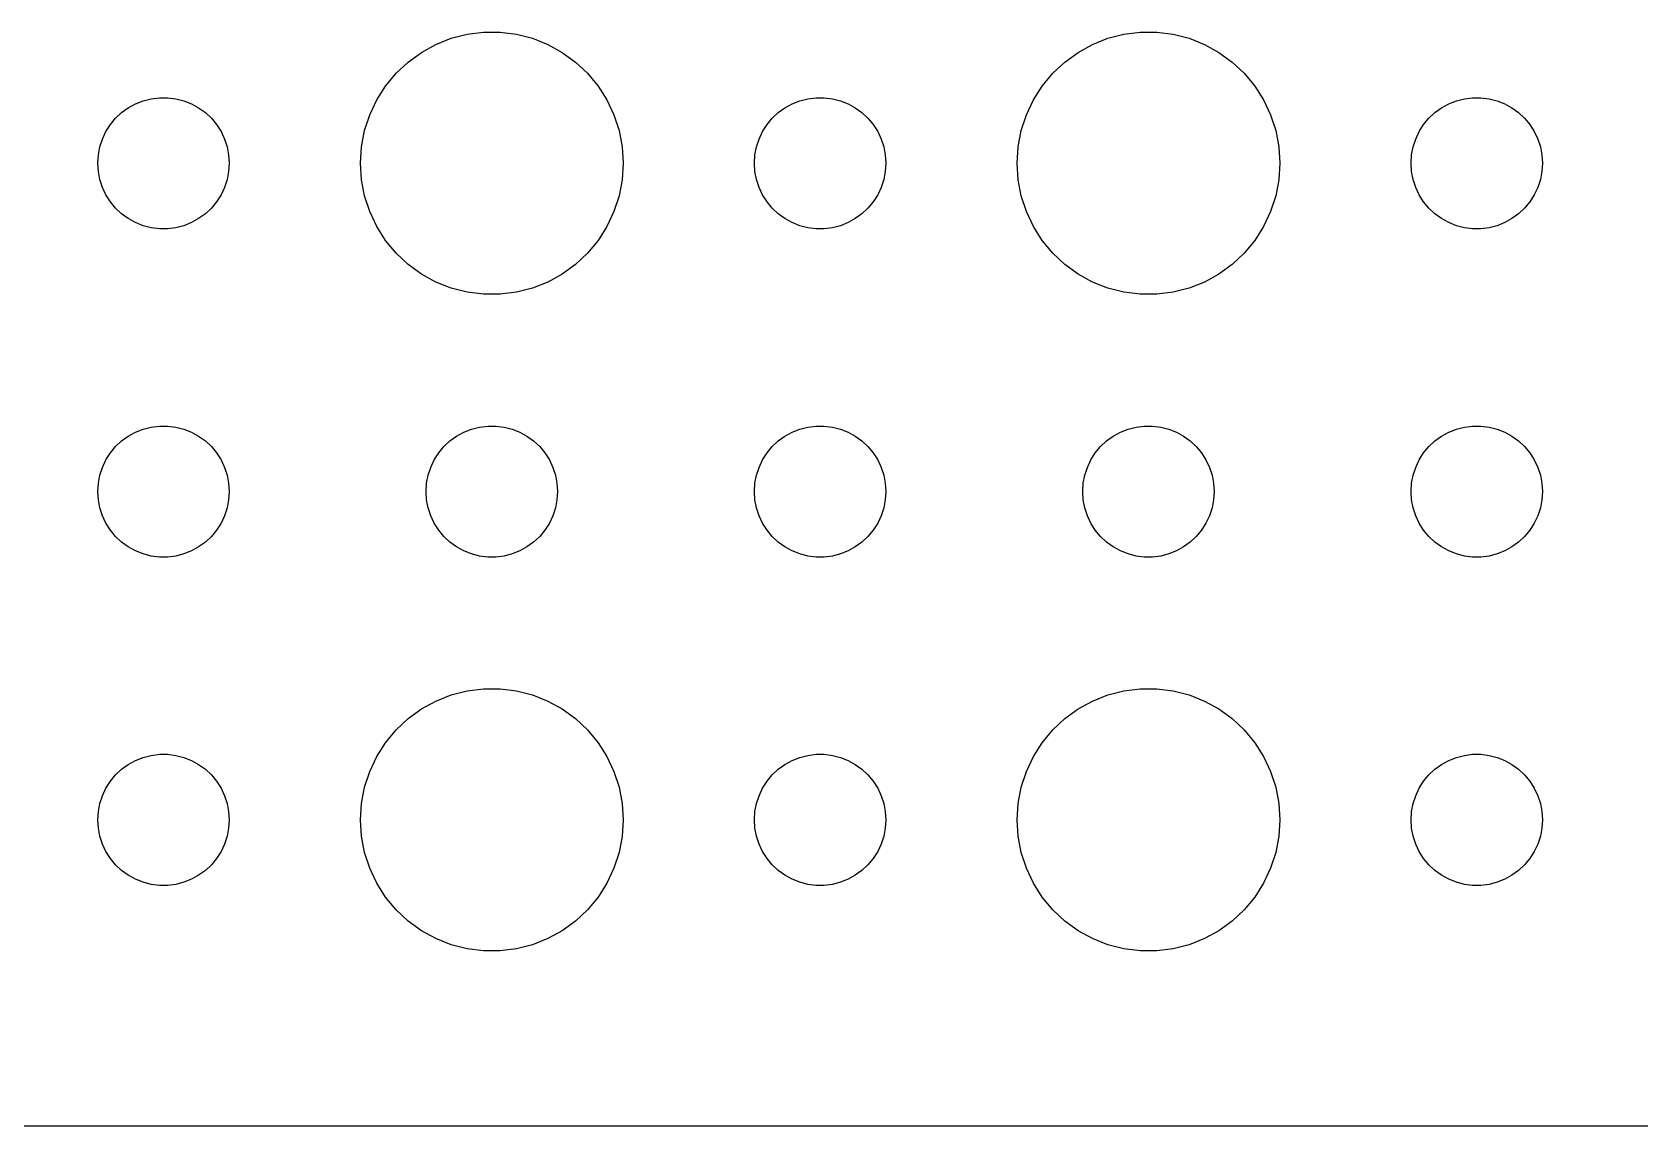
# Model space of a CAD drawing. Header units: metres. Extents: x -150 to 150, y -112 to 112.
# Drawn here: x 72 to 108.72, y -111.99 to -87.01 of the extents above; entities that cross this region are included whole.
import ezdxf

# ---------------------------------------------------------------- set-up
doc = ezdxf.new("R2010")
doc.units = ezdxf.units.M

msp = doc.modelspace()

# ---------------------------------------------------------------- linework, layer by layer
for p, q in [((81.9379, -87.0531), (82.3116, -87.0059)), ((82.3116, -87.0059), (82.6884, -87.0059)), ((82.6884, -87.0059), (83.0621, -87.0531)), ((96.9379, -87.0531), (97.3116, -87.0059)), ((97.3116, -87.0059), (97.6884, -87.0059)), ((97.6884, -87.0059), (98.0621, -87.0531)), ((80.8925, -87.467), (81.2227, -87.2855)), ((81.2227, -87.2855), (81.573, -87.1468)), ((81.573, -87.1468), (81.9379, -87.0531)), ((83.0621, -87.0531), (83.427, -87.1468)), ((83.427, -87.1468), (83.7773, -87.2855)), ((83.7773, -87.2855), (84.1075, -87.467)), ((95.8925, -87.467), (96.2227, -87.2855)), ((96.2227, -87.2855), (96.573, -87.1468)), ((96.573, -87.1468), (96.9379, -87.0531)), ((98.0621, -87.0531), (98.427, -87.1468)), ((98.427, -87.1468), (98.7773, -87.2855)), ((98.7773, -87.2855), (99.1075, -87.467)), ((80.3131, -87.9464), (80.5877, -87.6885)), ((80.5877, -87.6885), (80.8925, -87.467)), ((84.1075, -87.467), (84.4123, -87.6885)), ((84.4123, -87.6885), (84.6869, -87.9464)), ((95.3131, -87.9464), (95.5877, -87.6885)), ((95.5877, -87.6885), (95.8925, -87.467)), ((99.1075, -87.467), (99.4123, -87.6885)), ((99.4123, -87.6885), (99.6869, -87.9464)), ((80.073, -88.2366), (80.3131, -87.9464)), ((84.6869, -87.9464), (84.927, -88.2366)), ((95.073, -88.2366), (95.3131, -87.9464)), ((99.6869, -87.9464), (99.927, -88.2366)), ((74.7189, -88.5266), (74.9058, -88.503)), ((74.9058, -88.503), (75.0942, -88.503)), ((75.0942, -88.503), (75.2811, -88.5266)), ((79.8711, -88.5547), (80.073, -88.2366)), ((84.927, -88.2366), (85.1289, -88.5547)), ((89.7189, -88.5266), (89.9058, -88.503)), ((89.9058, -88.503), (90.0942, -88.503)), ((90.0942, -88.503), (90.2811, -88.5266)), ((94.8711, -88.5547), (95.073, -88.2366)), ((99.927, -88.2366), (100.129, -88.5547)), ((104.719, -88.5266), (104.906, -88.503)), ((104.906, -88.503), (105.094, -88.503)), ((105.094, -88.503), (105.281, -88.5266)), ((73.9065, -88.9732), (74.0439, -88.8442)), ((74.0439, -88.8442), (74.1963, -88.7335)), ((74.1963, -88.7335), (74.3613, -88.6428)), ((74.3613, -88.6428), (74.5365, -88.5734)), ((74.5365, -88.5734), (74.7189, -88.5266)), ((75.2811, -88.5266), (75.4635, -88.5734)), ((75.4635, -88.5734), (75.6387, -88.6428)), ((75.6387, -88.6428), (75.8037, -88.7335)), ((75.8037, -88.7335), (75.9561, -88.8442)), ((75.9561, -88.8442), (76.0934, -88.9732)), ((79.7107, -88.8956), (79.8711, -88.5547)), ((85.1289, -88.5547), (85.2893, -88.8956)), ((88.9065, -88.9732), (89.0439, -88.8442)), ((89.0439, -88.8442), (89.1963, -88.7335)), ((89.1963, -88.7335), (89.3613, -88.6428)), ((89.3613, -88.6428), (89.5365, -88.5734)), ((89.5365, -88.5734), (89.7189, -88.5266)), ((90.2811, -88.5266), (90.4635, -88.5734)), ((90.4635, -88.5734), (90.6387, -88.6428)), ((90.6387, -88.6428), (90.8037, -88.7335)), ((90.8037, -88.7335), (90.9561, -88.8442)), ((90.9561, -88.8442), (91.0934, -88.9732)), ((94.7107, -88.8956), (94.8711, -88.5547)), ((100.129, -88.5547), (100.289, -88.8956)), ((103.907, -88.9732), (104.044, -88.8442)), ((104.044, -88.8442), (104.196, -88.7335)), ((104.196, -88.7335), (104.361, -88.6428)), ((104.361, -88.6428), (104.536, -88.5734)), ((104.536, -88.5734), (104.719, -88.5266)), ((105.281, -88.5266), (105.464, -88.5734)), ((105.464, -88.5734), (105.639, -88.6428)), ((105.639, -88.6428), (105.804, -88.7335)), ((105.804, -88.7335), (105.956, -88.8442)), ((105.956, -88.8442), (106.093, -88.9732)), ((73.6855, -89.2774), (73.7865, -89.1183)), ((73.7865, -89.1183), (73.9065, -88.9732)), ((76.0934, -88.9732), (76.2135, -89.1183)), ((76.2135, -89.1183), (76.3145, -89.2774)), ((79.5943, -89.2539), (79.7107, -88.8956)), ((85.2893, -88.8956), (85.4057, -89.2539)), ((88.6855, -89.2774), (88.7865, -89.1183)), ((88.7865, -89.1183), (88.9065, -88.9732)), ((91.0934, -88.9732), (91.2135, -89.1183)), ((91.2135, -89.1183), (91.3145, -89.2774)), ((94.5943, -89.2539), (94.7107, -88.8956)), ((100.289, -88.8956), (100.406, -89.2539)), ((103.686, -89.2774), (103.786, -89.1183)), ((103.786, -89.1183), (103.907, -88.9732)), ((106.093, -88.9732), (106.214, -89.1183)), ((106.214, -89.1183), (106.314, -89.2774)), ((73.5471, -89.627), (73.6053, -89.4478)), ((73.6053, -89.4478), (73.6855, -89.2774)), ((76.3145, -89.2774), (76.3947, -89.4478)), ((76.3947, -89.4478), (76.4529, -89.627)), ((79.5237, -89.624), (79.5943, -89.2539)), ((85.4057, -89.2539), (85.4763, -89.624)), ((88.5471, -89.627), (88.6053, -89.4478)), ((88.6053, -89.4478), (88.6855, -89.2774)), ((91.3145, -89.2774), (91.3947, -89.4478)), ((91.3947, -89.4478), (91.4529, -89.627)), ((94.5237, -89.624), (94.5943, -89.2539)), ((100.406, -89.2539), (100.476, -89.624)), ((103.547, -89.627), (103.605, -89.4478)), ((103.605, -89.4478), (103.686, -89.2774)), ((106.314, -89.2774), (106.395, -89.4478)), ((106.395, -89.4478), (106.453, -89.627)), ((73.5, -90), (73.5118, -89.812)), ((73.5118, -89.812), (73.5471, -89.627)), ((76.4529, -89.627), (76.4882, -89.812)), ((76.4882, -89.812), (76.5, -90)), ((79.5, -90), (79.5237, -89.624)), ((85.4763, -89.624), (85.5, -90)), ((88.5, -90), (88.5118, -89.812)), ((88.5118, -89.812), (88.5471, -89.627)), ((91.4529, -89.627), (91.4882, -89.812)), ((91.4882, -89.812), (91.5, -90)), ((94.5, -90), (94.5237, -89.624)), ((100.476, -89.624), (100.5, -90)), ((103.5, -90), (103.512, -89.812)), ((103.512, -89.812), (103.547, -89.627)), ((106.453, -89.627), (106.488, -89.812)), ((106.488, -89.812), (106.5, -90)), ((73.5118, -90.188), (73.5, -90)), ((73.5471, -90.373), (73.5118, -90.188)), ((76.4882, -90.188), (76.4529, -90.373)), ((76.5, -90), (76.4882, -90.188)), ((79.5237, -90.376), (79.5, -90)), ((85.5, -90), (85.4763, -90.376)), ((88.5118, -90.188), (88.5, -90)), ((88.5471, -90.373), (88.5118, -90.188)), ((91.4882, -90.188), (91.4529, -90.373)), ((91.5, -90), (91.4882, -90.188)), ((94.5237, -90.376), (94.5, -90)), ((100.5, -90), (100.476, -90.376)), ((103.512, -90.188), (103.5, -90)), ((103.547, -90.373), (103.512, -90.188)), ((106.488, -90.188), (106.453, -90.373)), ((106.5, -90), (106.488, -90.188)), ((73.6053, -90.5522), (73.5471, -90.373)), ((73.6855, -90.7226), (73.6053, -90.5522)), ((76.3947, -90.5522), (76.3145, -90.7226)), ((76.4529, -90.373), (76.3947, -90.5522)), ((79.5943, -90.7461), (79.5237, -90.376)), ((85.4763, -90.376), (85.4057, -90.7461)), ((88.6053, -90.5522), (88.5471, -90.373)), ((88.6855, -90.7226), (88.6053, -90.5522)), ((91.3947, -90.5522), (91.3145, -90.7226)), ((91.4529, -90.373), (91.3947, -90.5522)), ((94.5943, -90.7461), (94.5237, -90.376)), ((100.476, -90.376), (100.406, -90.7461)), ((103.605, -90.5522), (103.547, -90.373)), ((103.686, -90.7226), (103.605, -90.5522)), ((106.395, -90.5522), (106.314, -90.7226)), ((106.453, -90.373), (106.395, -90.5522)), ((73.7865, -90.8817), (73.6855, -90.7226)), ((73.9065, -91.0268), (73.7865, -90.8817)), ((74.0439, -91.1558), (73.9065, -91.0268)), ((76.0934, -91.0268), (75.9561, -91.1558)), ((76.2135, -90.8817), (76.0934, -91.0268)), ((76.3145, -90.7226), (76.2135, -90.8817)), ((79.7107, -91.1044), (79.5943, -90.7461)), ((85.4057, -90.7461), (85.2893, -91.1044)), ((88.7865, -90.8817), (88.6855, -90.7226)), ((88.9065, -91.0268), (88.7865, -90.8817)), ((89.0439, -91.1558), (88.9065, -91.0268)), ((91.0934, -91.0268), (90.9561, -91.1558)), ((91.2135, -90.8817), (91.0934, -91.0268)), ((91.3145, -90.7226), (91.2135, -90.8817)), ((94.7107, -91.1044), (94.5943, -90.7461)), ((100.406, -90.7461), (100.289, -91.1044)), ((103.786, -90.8817), (103.686, -90.7226)), ((103.907, -91.0268), (103.786, -90.8817)), ((104.044, -91.1558), (103.907, -91.0268)), ((106.093, -91.0268), (105.956, -91.1558)), ((106.214, -90.8817), (106.093, -91.0268)), ((106.314, -90.7226), (106.214, -90.8817)), ((74.1963, -91.2665), (74.0439, -91.1558)), ((74.3613, -91.3572), (74.1963, -91.2665)), ((74.5365, -91.4266), (74.3613, -91.3572)), ((74.7189, -91.4734), (74.5365, -91.4266)), ((75.4635, -91.4266), (75.2811, -91.4734)), ((75.6387, -91.3572), (75.4635, -91.4266)), ((75.8037, -91.2665), (75.6387, -91.3572)), ((75.9561, -91.1558), (75.8037, -91.2665)), ((79.8711, -91.4453), (79.7107, -91.1044)), ((85.2893, -91.1044), (85.1289, -91.4453)), ((89.1963, -91.2665), (89.0439, -91.1558)), ((89.3613, -91.3572), (89.1963, -91.2665)), ((89.5365, -91.4266), (89.3613, -91.3572)), ((89.7189, -91.4734), (89.5365, -91.4266)), ((90.4635, -91.4266), (90.2811, -91.4734)), ((90.6387, -91.3572), (90.4635, -91.4266)), ((90.8037, -91.2665), (90.6387, -91.3572)), ((90.9561, -91.1558), (90.8037, -91.2665)), ((94.8711, -91.4453), (94.7107, -91.1044)), ((100.289, -91.1044), (100.129, -91.4453)), ((104.196, -91.2665), (104.044, -91.1558)), ((104.361, -91.3572), (104.196, -91.2665)), ((104.536, -91.4266), (104.361, -91.3572)), ((104.719, -91.4734), (104.536, -91.4266)), ((105.464, -91.4266), (105.281, -91.4734)), ((105.639, -91.3572), (105.464, -91.4266)), ((105.804, -91.2665), (105.639, -91.3572)), ((105.956, -91.1558), (105.804, -91.2665)), ((74.9058, -91.497), (74.7189, -91.4734)), ((75.0942, -91.497), (74.9058, -91.497)), ((75.2811, -91.4734), (75.0942, -91.497)), ((80.073, -91.7634), (79.8711, -91.4453)), ((80.3131, -92.0536), (80.073, -91.7634)), ((84.927, -91.7634), (84.6869, -92.0536)), ((85.1289, -91.4453), (84.927, -91.7634)), ((89.9058, -91.497), (89.7189, -91.4734)), ((90.0942, -91.497), (89.9058, -91.497)), ((90.2811, -91.4734), (90.0942, -91.497)), ((95.073, -91.7634), (94.8711, -91.4453)), ((95.3131, -92.0536), (95.073, -91.7634)), ((99.927, -91.7634), (99.6869, -92.0536)), ((100.129, -91.4453), (99.927, -91.7634)), ((104.906, -91.497), (104.719, -91.4734)), ((105.094, -91.497), (104.906, -91.497)), ((105.281, -91.4734), (105.094, -91.497)), ((80.5877, -92.3115), (80.3131, -92.0536)), ((84.6869, -92.0536), (84.4123, -92.3115)), ((95.5877, -92.3115), (95.3131, -92.0536)), ((99.6869, -92.0536), (99.4123, -92.3115)), ((80.8925, -92.533), (80.5877, -92.3115)), ((81.2227, -92.7145), (80.8925, -92.533)), ((84.1075, -92.533), (83.7773, -92.7145)), ((84.4123, -92.3115), (84.1075, -92.533)), ((95.8925, -92.533), (95.5877, -92.3115)), ((96.2227, -92.7145), (95.8925, -92.533)), ((99.1075, -92.533), (98.7773, -92.7145)), ((99.4123, -92.3115), (99.1075, -92.533)), ((81.573, -92.8532), (81.2227, -92.7145)), ((81.9379, -92.9469), (81.573, -92.8532)), ((83.427, -92.8532), (83.0621, -92.9469)), ((83.7773, -92.7145), (83.427, -92.8532)), ((96.573, -92.8532), (96.2227, -92.7145)), ((96.9379, -92.9469), (96.573, -92.8532)), ((98.427, -92.8532), (98.0621, -92.9469)), ((98.7773, -92.7145), (98.427, -92.8532)), ((82.3116, -92.9941), (81.9379, -92.9469)), ((82.6884, -92.9941), (82.3116, -92.9941)), ((83.0621, -92.9469), (82.6884, -92.9941)), ((97.3116, -92.9941), (96.9379, -92.9469)), ((97.6884, -92.9941), (97.3116, -92.9941)), ((98.0621, -92.9469), (97.6884, -92.9941)), ((74.1963, -96.2335), (74.3613, -96.1428)), ((74.3613, -96.1428), (74.5365, -96.0734)), ((74.5365, -96.0734), (74.7189, -96.0266)), ((74.7189, -96.0266), (74.9058, -96.003)), ((74.9058, -96.003), (75.0942, -96.003)), ((75.0942, -96.003), (75.2811, -96.0266)), ((75.2811, -96.0266), (75.4635, -96.0734)), ((75.4635, -96.0734), (75.6387, -96.1428)), ((75.6387, -96.1428), (75.8037, -96.2335)), ((81.6963, -96.2335), (81.8613, -96.1428)), ((81.8613, -96.1428), (82.0365, -96.0734)), ((82.0365, -96.0734), (82.2189, -96.0266)), ((82.2189, -96.0266), (82.4058, -96.003)), ((82.4058, -96.003), (82.5942, -96.003)), ((82.5942, -96.003), (82.7811, -96.0266)), ((82.7811, -96.0266), (82.9635, -96.0734)), ((82.9635, -96.0734), (83.1387, -96.1428)), ((83.1387, -96.1428), (83.3037, -96.2335)), ((89.1963, -96.2335), (89.3613, -96.1428)), ((89.3613, -96.1428), (89.5365, -96.0734)), ((89.5365, -96.0734), (89.7189, -96.0266)), ((89.7189, -96.0266), (89.9058, -96.003)), ((89.9058, -96.003), (90.0942, -96.003)), ((90.0942, -96.003), (90.2811, -96.0266)), ((90.2811, -96.0266), (90.4635, -96.0734)), ((90.4635, -96.0734), (90.6387, -96.1428)), ((90.6387, -96.1428), (90.8037, -96.2335)), ((96.6963, -96.2335), (96.8613, -96.1428)), ((96.8613, -96.1428), (97.0365, -96.0734)), ((97.0365, -96.0734), (97.2189, -96.0266)), ((97.2189, -96.0266), (97.4058, -96.003)), ((97.4058, -96.003), (97.5942, -96.003)), ((97.5942, -96.003), (97.7811, -96.0266)), ((97.7811, -96.0266), (97.9635, -96.0734)), ((97.9635, -96.0734), (98.1387, -96.1428)), ((98.1387, -96.1428), (98.3037, -96.2335)), ((104.196, -96.2335), (104.361, -96.1428)), ((104.361, -96.1428), (104.536, -96.0734)), ((104.536, -96.0734), (104.719, -96.0266)), ((104.719, -96.0266), (104.906, -96.003)), ((104.906, -96.003), (105.094, -96.003)), ((105.094, -96.003), (105.281, -96.0266)), ((105.281, -96.0266), (105.464, -96.0734)), ((105.464, -96.0734), (105.639, -96.1428)), ((105.639, -96.1428), (105.804, -96.2335)), ((73.7865, -96.6183), (73.9065, -96.4732)), ((73.9065, -96.4732), (74.0439, -96.3442)), ((74.0439, -96.3442), (74.1963, -96.2335)), ((75.8037, -96.2335), (75.9561, -96.3442)), ((75.9561, -96.3442), (76.0934, -96.4732)), ((76.0934, -96.4732), (76.2135, -96.6183)), ((81.2865, -96.6183), (81.4065, -96.4732)), ((81.4065, -96.4732), (81.5439, -96.3442)), ((81.5439, -96.3442), (81.6963, -96.2335)), ((83.3037, -96.2335), (83.4561, -96.3442)), ((83.4561, -96.3442), (83.5934, -96.4732)), ((83.5934, -96.4732), (83.7135, -96.6183)), ((88.7865, -96.6183), (88.9065, -96.4732)), ((88.9065, -96.4732), (89.0439, -96.3442)), ((89.0439, -96.3442), (89.1963, -96.2335)), ((90.8037, -96.2335), (90.9561, -96.3442)), ((90.9561, -96.3442), (91.0934, -96.4732)), ((91.0934, -96.4732), (91.2135, -96.6183)), ((96.2865, -96.6183), (96.4065, -96.4732)), ((96.4065, -96.4732), (96.5439, -96.3442)), ((96.5439, -96.3442), (96.6963, -96.2335)), ((98.3037, -96.2335), (98.4561, -96.3442)), ((98.4561, -96.3442), (98.5934, -96.4732)), ((98.5934, -96.4732), (98.7135, -96.6183)), ((103.786, -96.6183), (103.907, -96.4732)), ((103.907, -96.4732), (104.044, -96.3442)), ((104.044, -96.3442), (104.196, -96.2335)), ((105.804, -96.2335), (105.956, -96.3442)), ((105.956, -96.3442), (106.093, -96.4732)), ((106.093, -96.4732), (106.214, -96.6183)), ((73.5471, -97.127), (73.6053, -96.9478)), ((73.6053, -96.9478), (73.6855, -96.7774)), ((73.6855, -96.7774), (73.7865, -96.6183)), ((76.2135, -96.6183), (76.3145, -96.7774)), ((76.3145, -96.7774), (76.3947, -96.9478)), ((76.3947, -96.9478), (76.4529, -97.127)), ((81.0471, -97.127), (81.1053, -96.9478)), ((81.1053, -96.9478), (81.1855, -96.7774)), ((81.1855, -96.7774), (81.2865, -96.6183)), ((83.7135, -96.6183), (83.8145, -96.7774)), ((83.8145, -96.7774), (83.8947, -96.9478)), ((83.8947, -96.9478), (83.9529, -97.127)), ((88.5471, -97.127), (88.6053, -96.9478)), ((88.6053, -96.9478), (88.6855, -96.7774)), ((88.6855, -96.7774), (88.7865, -96.6183)), ((91.2135, -96.6183), (91.3145, -96.7774)), ((91.3145, -96.7774), (91.3947, -96.9478)), ((91.3947, -96.9478), (91.4529, -97.127)), ((96.0471, -97.127), (96.1053, -96.9478)), ((96.1053, -96.9478), (96.1855, -96.7774)), ((96.1855, -96.7774), (96.2865, -96.6183)), ((98.7135, -96.6183), (98.8145, -96.7774)), ((98.8145, -96.7774), (98.8947, -96.9478)), ((98.8947, -96.9478), (98.9529, -97.127)), ((103.547, -97.127), (103.605, -96.9478)), ((103.605, -96.9478), (103.686, -96.7774)), ((103.686, -96.7774), (103.786, -96.6183)), ((106.214, -96.6183), (106.314, -96.7774)), ((106.314, -96.7774), (106.395, -96.9478)), ((106.395, -96.9478), (106.453, -97.127)), ((73.5, -97.5), (73.5118, -97.312)), ((73.5118, -97.312), (73.5471, -97.127)), ((76.4529, -97.127), (76.4882, -97.312)), ((76.4882, -97.312), (76.5, -97.5)), ((81, -97.5), (81.0118, -97.312)), ((81.0118, -97.312), (81.0471, -97.127)), ((83.9529, -97.127), (83.9882, -97.312)), ((83.9882, -97.312), (84, -97.5)), ((88.5, -97.5), (88.5118, -97.312)), ((88.5118, -97.312), (88.5471, -97.127)), ((91.4529, -97.127), (91.4882, -97.312)), ((91.4882, -97.312), (91.5, -97.5)), ((96, -97.5), (96.0118, -97.312)), ((96.0118, -97.312), (96.0471, -97.127)), ((98.9529, -97.127), (98.9882, -97.312)), ((98.9882, -97.312), (99, -97.5)), ((103.5, -97.5), (103.512, -97.312)), ((103.512, -97.312), (103.547, -97.127)), ((106.453, -97.127), (106.488, -97.312)), ((106.488, -97.312), (106.5, -97.5)), ((73.5118, -97.688), (73.5, -97.5)), ((73.5471, -97.873), (73.5118, -97.688)), ((76.4882, -97.688), (76.4529, -97.873)), ((76.5, -97.5), (76.4882, -97.688)), ((81.0118, -97.688), (81, -97.5)), ((81.0471, -97.873), (81.0118, -97.688)), ((83.9882, -97.688), (83.9529, -97.873)), ((84, -97.5), (83.9882, -97.688)), ((88.5118, -97.688), (88.5, -97.5)), ((88.5471, -97.873), (88.5118, -97.688)), ((91.4882, -97.688), (91.4529, -97.873)), ((91.5, -97.5), (91.4882, -97.688)), ((96.0118, -97.688), (96, -97.5)), ((96.0471, -97.873), (96.0118, -97.688)), ((98.9882, -97.688), (98.9529, -97.873)), ((99, -97.5), (98.9882, -97.688)), ((103.512, -97.688), (103.5, -97.5)), ((103.547, -97.873), (103.512, -97.688)), ((106.488, -97.688), (106.453, -97.873)), ((106.5, -97.5), (106.488, -97.688)), ((73.6053, -98.0522), (73.5471, -97.873)), ((73.6855, -98.2226), (73.6053, -98.0522)), ((76.3947, -98.0522), (76.3145, -98.2226)), ((76.4529, -97.873), (76.3947, -98.0522)), ((81.1053, -98.0522), (81.0471, -97.873)), ((81.1855, -98.2226), (81.1053, -98.0522)), ((83.8947, -98.0522), (83.8145, -98.2226)), ((83.9529, -97.873), (83.8947, -98.0522)), ((88.6053, -98.0522), (88.5471, -97.873)), ((88.6855, -98.2226), (88.6053, -98.0522)), ((91.3947, -98.0522), (91.3145, -98.2226)), ((91.4529, -97.873), (91.3947, -98.0522)), ((96.1053, -98.0522), (96.0471, -97.873)), ((96.1855, -98.2226), (96.1053, -98.0522)), ((98.8947, -98.0522), (98.8145, -98.2226)), ((98.9529, -97.873), (98.8947, -98.0522)), ((103.605, -98.0522), (103.547, -97.873)), ((103.686, -98.2226), (103.605, -98.0522)), ((106.395, -98.0522), (106.314, -98.2226)), ((106.453, -97.873), (106.395, -98.0522)), ((73.7865, -98.3817), (73.6855, -98.2226)), ((73.9065, -98.5268), (73.7865, -98.3817)), ((76.2135, -98.3817), (76.0934, -98.5268)), ((76.3145, -98.2226), (76.2135, -98.3817)), ((81.2865, -98.3817), (81.1855, -98.2226)), ((81.4065, -98.5268), (81.2865, -98.3817)), ((83.7135, -98.3817), (83.5934, -98.5268)), ((83.8145, -98.2226), (83.7135, -98.3817)), ((88.7865, -98.3817), (88.6855, -98.2226)), ((88.9065, -98.5268), (88.7865, -98.3817)), ((91.2135, -98.3817), (91.0934, -98.5268)), ((91.3145, -98.2226), (91.2135, -98.3817)), ((96.2865, -98.3817), (96.1855, -98.2226)), ((96.4065, -98.5268), (96.2865, -98.3817)), ((98.7135, -98.3817), (98.5934, -98.5268)), ((98.8145, -98.2226), (98.7135, -98.3817)), ((103.786, -98.3817), (103.686, -98.2226)), ((103.907, -98.5268), (103.786, -98.3817)), ((106.214, -98.3817), (106.093, -98.5268)), ((106.314, -98.2226), (106.214, -98.3817)), ((74.0439, -98.6558), (73.9065, -98.5268)), ((74.1963, -98.7665), (74.0439, -98.6558)), ((74.3613, -98.8572), (74.1963, -98.7665)), ((75.8037, -98.7665), (75.6387, -98.8572)), ((75.9561, -98.6558), (75.8037, -98.7665)), ((76.0934, -98.5268), (75.9561, -98.6558)), ((81.5439, -98.6558), (81.4065, -98.5268)), ((81.6963, -98.7665), (81.5439, -98.6558)), ((81.8613, -98.8572), (81.6963, -98.7665)), ((83.3037, -98.7665), (83.1387, -98.8572)), ((83.4561, -98.6558), (83.3037, -98.7665)), ((83.5934, -98.5268), (83.4561, -98.6558)), ((89.0439, -98.6558), (88.9065, -98.5268)), ((89.1963, -98.7665), (89.0439, -98.6558)), ((89.3613, -98.8572), (89.1963, -98.7665)), ((90.8037, -98.7665), (90.6387, -98.8572)), ((90.9561, -98.6558), (90.8037, -98.7665)), ((91.0934, -98.5268), (90.9561, -98.6558)), ((96.5439, -98.6558), (96.4065, -98.5268)), ((96.6963, -98.7665), (96.5439, -98.6558)), ((96.8613, -98.8572), (96.6963, -98.7665)), ((98.3037, -98.7665), (98.1387, -98.8572)), ((98.4561, -98.6558), (98.3037, -98.7665)), ((98.5934, -98.5268), (98.4561, -98.6558)), ((104.044, -98.6558), (103.907, -98.5268)), ((104.196, -98.7665), (104.044, -98.6558)), ((104.361, -98.8572), (104.196, -98.7665)), ((105.804, -98.7665), (105.639, -98.8572)), ((105.956, -98.6558), (105.804, -98.7665)), ((106.093, -98.5268), (105.956, -98.6558)), ((74.5365, -98.9266), (74.3613, -98.8572)), ((74.7189, -98.9734), (74.5365, -98.9266)), ((74.9058, -98.997), (74.7189, -98.9734)), ((75.0942, -98.997), (74.9058, -98.997)), ((75.2811, -98.9734), (75.0942, -98.997)), ((75.4635, -98.9266), (75.2811, -98.9734)), ((75.6387, -98.8572), (75.4635, -98.9266)), ((82.0365, -98.9266), (81.8613, -98.8572)), ((82.2189, -98.9734), (82.0365, -98.9266)), ((82.4058, -98.997), (82.2189, -98.9734)), ((82.5942, -98.997), (82.4058, -98.997)), ((82.7811, -98.9734), (82.5942, -98.997)), ((82.9635, -98.9266), (82.7811, -98.9734)), ((83.1387, -98.8572), (82.9635, -98.9266)), ((89.5365, -98.9266), (89.3613, -98.8572)), ((89.7189, -98.9734), (89.5365, -98.9266)), ((89.9058, -98.997), (89.7189, -98.9734)), ((90.0942, -98.997), (89.9058, -98.997)), ((90.2811, -98.9734), (90.0942, -98.997)), ((90.4635, -98.9266), (90.2811, -98.9734)), ((90.6387, -98.8572), (90.4635, -98.9266)), ((97.0365, -98.9266), (96.8613, -98.8572)), ((97.2189, -98.9734), (97.0365, -98.9266)), ((97.4058, -98.997), (97.2189, -98.9734)), ((97.5942, -98.997), (97.4058, -98.997)), ((97.7811, -98.9734), (97.5942, -98.997)), ((97.9635, -98.9266), (97.7811, -98.9734)), ((98.1387, -98.8572), (97.9635, -98.9266)), ((104.536, -98.9266), (104.361, -98.8572)), ((104.719, -98.9734), (104.536, -98.9266)), ((104.906, -98.997), (104.719, -98.9734)), ((105.094, -98.997), (104.906, -98.997)), ((105.281, -98.9734), (105.094, -98.997)), ((105.464, -98.9266), (105.281, -98.9734)), ((105.639, -98.8572), (105.464, -98.9266)), ((81.573, -102.147), (81.9379, -102.053)), ((81.9379, -102.053), (82.3116, -102.006)), ((82.3116, -102.006), (82.6884, -102.006)), ((82.6884, -102.006), (83.0621, -102.053)), ((83.0621, -102.053), (83.427, -102.147)), ((96.573, -102.147), (96.9379, -102.053)), ((96.9379, -102.053), (97.3116, -102.006)), ((97.3116, -102.006), (97.6884, -102.006)), ((97.6884, -102.006), (98.0621, -102.053)), ((98.0621, -102.053), (98.427, -102.147)), ((80.8925, -102.467), (81.2227, -102.286)), ((81.2227, -102.286), (81.573, -102.147)), ((83.427, -102.147), (83.7773, -102.286)), ((83.7773, -102.286), (84.1075, -102.467)), ((95.8925, -102.467), (96.2227, -102.286)), ((96.2227, -102.286), (96.573, -102.147)), ((98.427, -102.147), (98.7773, -102.286)), ((98.7773, -102.286), (99.1075, -102.467)), ((80.3131, -102.946), (80.5877, -102.688)), ((80.5877, -102.688), (80.8925, -102.467)), ((84.1075, -102.467), (84.4123, -102.688)), ((84.4123, -102.688), (84.6869, -102.946)), ((95.3131, -102.946), (95.5877, -102.688)), ((95.5877, -102.688), (95.8925, -102.467)), ((99.1075, -102.467), (99.4123, -102.688)), ((99.4123, -102.688), (99.6869, -102.946)), ((80.073, -103.237), (80.3131, -102.946)), ((84.6869, -102.946), (84.927, -103.237)), ((95.073, -103.237), (95.3131, -102.946)), ((99.6869, -102.946), (99.927, -103.237)), ((74.5365, -103.573), (74.7189, -103.527)), ((74.7189, -103.527), (74.9058, -103.503)), ((74.9058, -103.503), (75.0942, -103.503)), ((75.0942, -103.503), (75.2811, -103.527)), ((75.2811, -103.527), (75.4635, -103.573)), ((79.7107, -103.896), (79.8711, -103.555)), ((79.8711, -103.555), (80.073, -103.237)), ((84.927, -103.237), (85.1289, -103.555)), ((85.1289, -103.555), (85.2893, -103.896)), ((89.5365, -103.573), (89.7189, -103.527)), ((89.7189, -103.527), (89.9058, -103.503)), ((89.9058, -103.503), (90.0942, -103.503)), ((90.0942, -103.503), (90.2811, -103.527)), ((90.2811, -103.527), (90.4635, -103.573)), ((94.7107, -103.896), (94.8711, -103.555)), ((94.8711, -103.555), (95.073, -103.237)), ((99.927, -103.237), (100.129, -103.555)), ((100.129, -103.555), (100.289, -103.896)), ((104.536, -103.573), (104.719, -103.527)), ((104.719, -103.527), (104.906, -103.503)), ((104.906, -103.503), (105.094, -103.503)), ((105.094, -103.503), (105.281, -103.527)), ((105.281, -103.527), (105.464, -103.573)), ((73.9065, -103.973), (74.0439, -103.844)), ((74.0439, -103.844), (74.1963, -103.734)), ((74.1963, -103.734), (74.3613, -103.643)), ((74.3613, -103.643), (74.5365, -103.573)), ((75.4635, -103.573), (75.6387, -103.643)), ((75.6387, -103.643), (75.8037, -103.734)), ((75.8037, -103.734), (75.9561, -103.844)), ((75.9561, -103.844), (76.0934, -103.973)), ((79.5943, -104.254), (79.7107, -103.896)), ((85.2893, -103.896), (85.4057, -104.254)), ((88.9065, -103.973), (89.0439, -103.844)), ((89.0439, -103.844), (89.1963, -103.734)), ((89.1963, -103.734), (89.3613, -103.643)), ((89.3613, -103.643), (89.5365, -103.573)), ((90.4635, -103.573), (90.6387, -103.643)), ((90.6387, -103.643), (90.8037, -103.734)), ((90.8037, -103.734), (90.9561, -103.844)), ((90.9561, -103.844), (91.0934, -103.973)), ((94.5943, -104.254), (94.7107, -103.896)), ((100.289, -103.896), (100.406, -104.254)), ((103.907, -103.973), (104.044, -103.844)), ((104.044, -103.844), (104.196, -103.734)), ((104.196, -103.734), (104.361, -103.643)), ((104.361, -103.643), (104.536, -103.573)), ((105.464, -103.573), (105.639, -103.643)), ((105.639, -103.643), (105.804, -103.734)), ((105.804, -103.734), (105.956, -103.844)), ((105.956, -103.844), (106.093, -103.973)), ((73.6053, -104.448), (73.6855, -104.277)), ((73.6855, -104.277), (73.7865, -104.118)), ((73.7865, -104.118), (73.9065, -103.973)), ((76.0934, -103.973), (76.2135, -104.118)), ((76.2135, -104.118), (76.3145, -104.277)), ((76.3145, -104.277), (76.3947, -104.448)), ((79.5237, -104.624), (79.5943, -104.254)), ((85.4057, -104.254), (85.4763, -104.624)), ((88.6053, -104.448), (88.6855, -104.277)), ((88.6855, -104.277), (88.7865, -104.118)), ((88.7865, -104.118), (88.9065, -103.973)), ((91.0934, -103.973), (91.2135, -104.118)), ((91.2135, -104.118), (91.3145, -104.277)), ((91.3145, -104.277), (91.3947, -104.448)), ((94.5237, -104.624), (94.5943, -104.254)), ((100.406, -104.254), (100.476, -104.624)), ((103.605, -104.448), (103.686, -104.277)), ((103.686, -104.277), (103.786, -104.118)), ((103.786, -104.118), (103.907, -103.973)), ((106.093, -103.973), (106.214, -104.118)), ((106.214, -104.118), (106.314, -104.277)), ((106.314, -104.277), (106.395, -104.448)), ((73.5118, -104.812), (73.5471, -104.627)), ((73.5471, -104.627), (73.6053, -104.448)), ((76.3947, -104.448), (76.4529, -104.627)), ((76.4529, -104.627), (76.4882, -104.812)), ((79.5, -105), (79.5237, -104.624)), ((85.4763, -104.624), (85.5, -105)), ((88.5118, -104.812), (88.5471, -104.627)), ((88.5471, -104.627), (88.6053, -104.448)), ((91.3947, -104.448), (91.4529, -104.627)), ((91.4529, -104.627), (91.4882, -104.812)), ((94.5, -105), (94.5237, -104.624)), ((100.476, -104.624), (100.5, -105)), ((103.512, -104.812), (103.547, -104.627)), ((103.547, -104.627), (103.605, -104.448)), ((106.395, -104.448), (106.453, -104.627)), ((106.453, -104.627), (106.488, -104.812)), ((73.5, -105), (73.5118, -104.812)), ((73.5118, -105.188), (73.5, -105)), ((76.4882, -104.812), (76.5, -105)), ((76.5, -105), (76.4882, -105.188)), ((79.5237, -105.376), (79.5, -105)), ((85.5, -105), (85.4763, -105.376)), ((88.5, -105), (88.5118, -104.812)), ((88.5118, -105.188), (88.5, -105)), ((91.4882, -104.812), (91.5, -105)), ((91.5, -105), (91.4882, -105.188)), ((94.5237, -105.376), (94.5, -105)), ((100.5, -105), (100.476, -105.376)), ((103.5, -105), (103.512, -104.812)), ((103.512, -105.188), (103.5, -105)), ((106.488, -104.812), (106.5, -105)), ((106.5, -105), (106.488, -105.188)), ((73.5471, -105.373), (73.5118, -105.188)), ((73.6053, -105.552), (73.5471, -105.373)), ((76.4529, -105.373), (76.3947, -105.552)), ((76.4882, -105.188), (76.4529, -105.373)), ((79.5943, -105.746), (79.5237, -105.376)), ((85.4763, -105.376), (85.4057, -105.746)), ((88.5471, -105.373), (88.5118, -105.188)), ((88.6053, -105.552), (88.5471, -105.373)), ((91.4529, -105.373), (91.3947, -105.552)), ((91.4882, -105.188), (91.4529, -105.373)), ((94.5943, -105.746), (94.5237, -105.376)), ((100.476, -105.376), (100.406, -105.746)), ((103.547, -105.373), (103.512, -105.188)), ((103.605, -105.552), (103.547, -105.373)), ((106.453, -105.373), (106.395, -105.552)), ((106.488, -105.188), (106.453, -105.373)), ((73.6855, -105.723), (73.6053, -105.552)), ((73.7865, -105.882), (73.6855, -105.723)), ((76.3145, -105.723), (76.2135, -105.882)), ((76.3947, -105.552), (76.3145, -105.723)), ((79.7107, -106.104), (79.5943, -105.746)), ((85.4057, -105.746), (85.2893, -106.104)), ((88.6855, -105.723), (88.6053, -105.552)), ((88.7865, -105.882), (88.6855, -105.723)), ((91.3145, -105.723), (91.2135, -105.882)), ((91.3947, -105.552), (91.3145, -105.723)), ((94.7107, -106.104), (94.5943, -105.746)), ((100.406, -105.746), (100.289, -106.104)), ((103.686, -105.723), (103.605, -105.552)), ((103.786, -105.882), (103.686, -105.723)), ((106.314, -105.723), (106.214, -105.882)), ((106.395, -105.552), (106.314, -105.723)), ((73.9065, -106.027), (73.7865, -105.882)), ((74.0439, -106.156), (73.9065, -106.027)), ((76.0934, -106.027), (75.9561, -106.156)), ((76.2135, -105.882), (76.0934, -106.027)), ((79.8711, -106.445), (79.7107, -106.104)), ((85.2893, -106.104), (85.1289, -106.445)), ((88.9065, -106.027), (88.7865, -105.882)), ((89.0439, -106.156), (88.9065, -106.027)), ((91.0934, -106.027), (90.9561, -106.156)), ((91.2135, -105.882), (91.0934, -106.027)), ((94.8711, -106.445), (94.7107, -106.104)), ((100.289, -106.104), (100.129, -106.445)), ((103.907, -106.027), (103.786, -105.882)), ((104.044, -106.156), (103.907, -106.027)), ((106.093, -106.027), (105.956, -106.156)), ((106.214, -105.882), (106.093, -106.027)), ((74.1963, -106.266), (74.0439, -106.156)), ((74.3613, -106.357), (74.1963, -106.266)), ((74.5365, -106.427), (74.3613, -106.357)), ((74.7189, -106.473), (74.5365, -106.427)), ((74.9058, -106.497), (74.7189, -106.473)), ((75.0942, -106.497), (74.9058, -106.497)), ((75.2811, -106.473), (75.0942, -106.497)), ((75.4635, -106.427), (75.2811, -106.473)), ((75.6387, -106.357), (75.4635, -106.427)), ((75.8037, -106.266), (75.6387, -106.357)), ((75.9561, -106.156), (75.8037, -106.266)), ((80.073, -106.763), (79.8711, -106.445)), ((85.1289, -106.445), (84.927, -106.763)), ((89.1963, -106.266), (89.0439, -106.156)), ((89.3613, -106.357), (89.1963, -106.266)), ((89.5365, -106.427), (89.3613, -106.357)), ((89.7189, -106.473), (89.5365, -106.427)), ((89.9058, -106.497), (89.7189, -106.473)), ((90.0942, -106.497), (89.9058, -106.497)), ((90.2811, -106.473), (90.0942, -106.497)), ((90.4635, -106.427), (90.2811, -106.473)), ((90.6387, -106.357), (90.4635, -106.427)), ((90.8037, -106.266), (90.6387, -106.357)), ((90.9561, -106.156), (90.8037, -106.266)), ((95.073, -106.763), (94.8711, -106.445)), ((100.129, -106.445), (99.927, -106.763)), ((104.196, -106.266), (104.044, -106.156)), ((104.361, -106.357), (104.196, -106.266)), ((104.536, -106.427), (104.361, -106.357)), ((104.719, -106.473), (104.536, -106.427)), ((104.906, -106.497), (104.719, -106.473)), ((105.094, -106.497), (104.906, -106.497)), ((105.281, -106.473), (105.094, -106.497)), ((105.464, -106.427), (105.281, -106.473)), ((105.639, -106.357), (105.464, -106.427)), ((105.804, -106.266), (105.639, -106.357)), ((105.956, -106.156), (105.804, -106.266)), ((80.3131, -107.054), (80.073, -106.763)), ((84.927, -106.763), (84.6869, -107.054)), ((95.3131, -107.054), (95.073, -106.763)), ((99.927, -106.763), (99.6869, -107.054)), ((80.5877, -107.312), (80.3131, -107.054)), ((84.6869, -107.054), (84.4123, -107.312)), ((95.5877, -107.312), (95.3131, -107.054)), ((99.6869, -107.054), (99.4123, -107.312)), ((80.8925, -107.533), (80.5877, -107.312)), ((81.2227, -107.714), (80.8925, -107.533)), ((84.1075, -107.533), (83.7773, -107.714)), ((84.4123, -107.312), (84.1075, -107.533)), ((95.8925, -107.533), (95.5877, -107.312)), ((96.2227, -107.714), (95.8925, -107.533)), ((99.1075, -107.533), (98.7773, -107.714)), ((99.4123, -107.312), (99.1075, -107.533)), ((81.573, -107.853), (81.2227, -107.714)), ((81.9379, -107.947), (81.573, -107.853)), ((82.3116, -107.994), (81.9379, -107.947)), ((83.0621, -107.947), (82.6884, -107.994)), ((83.427, -107.853), (83.0621, -107.947)), ((83.7773, -107.714), (83.427, -107.853)), ((96.573, -107.853), (96.2227, -107.714)), ((96.9379, -107.947), (96.573, -107.853)), ((97.3116, -107.994), (96.9379, -107.947)), ((98.0621, -107.947), (97.6884, -107.994)), ((98.427, -107.853), (98.0621, -107.947)), ((98.7773, -107.714), (98.427, -107.853)), ((82.6884, -107.994), (82.3116, -107.994)), ((97.6884, -107.994), (97.3116, -107.994)), ((-144.814, -111.99), (144.814, -111.99))]:
    msp.add_line(p, q)

doc.saveas('drawing.dxf')
